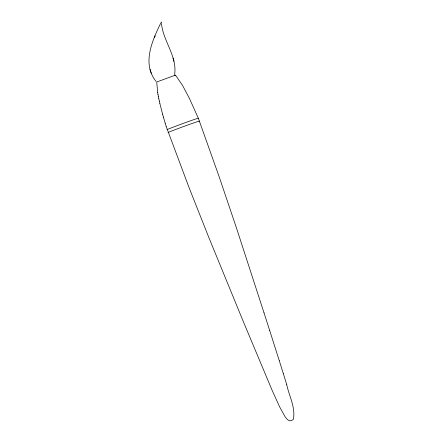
<?xml version="1.0" encoding="UTF-8"?>
<svg xmlns="http://www.w3.org/2000/svg" width="443" height="443" viewBox="0 0 443 443"><rect width="100%" height="100%" fill="white"/><g stroke="black" fill="none" stroke-linecap="round" stroke-linejoin="round"><path stroke-width="0.66" d="M174.631 74.623C177.361 56.15 163.013 41.044 161.451 23.418M160.648 23.296C152.104 40.917 141.804 63.847 156.074 81.412M154.469 37.201L155.044 35.894L154.535 37.051M157.664 92.338L156.728 81.994L175.478 75.116L182.505 85.361L189.36 98.291L198.326 118.215L219.069 176.491L236.274 227.397L264.022 312.847M174.553 75.57L175.478 75.116M151.273 73.206L150.022 69.346M269.637 330.384L279.295 360.74M264.017 312.813L269.643 330.412M279.289 360.718L283.298 373.488M166.147 126.36L189.039 187.55L208.836 237.503L242.902 320.588L272.002 390.023L279.505 406.635L285.154 416.869L287.474 419.632L289.567 420.85L291.555 420.557L293.266 419.493C295.907 407.77 288.997 395.964 286.726 384.602M283.293 373.466L286.726 384.618M165.178 123.171L166.158 126.399M165.189 123.209L163.401 117.074M162.587 114.172L163.412 117.118M162.598 114.211L159.868 103.501M173.119 58.077L173.9 61.151L173.169 58.255M159.319 101.07L159.879 103.54M158.827 98.739L159.33 101.109M158.384 96.496L158.832 98.772M157.99 94.353L158.389 96.535M157.653 92.305L158.001 94.387M168.512 132.496A16.629 0.343 -20.1 0 1 183.729 126.477A16.629 0.343 -20.1 0 1 199.129 121.266M167.46 129.633A16.629 0.343 -20.1 0 1 181.652 123.99A16.629 0.343 -20.1 0 1 198.337 118.259M161.019 22.172L161.457 22.272L161.019 22.172"/></g></svg>
